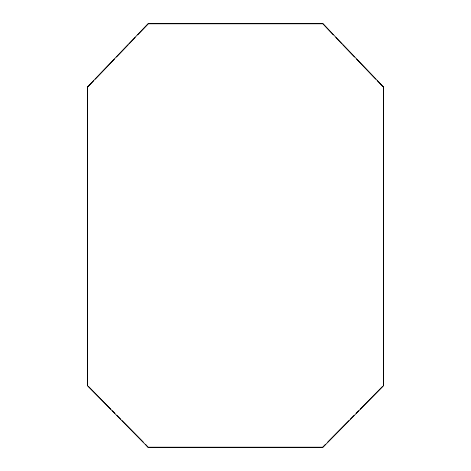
<?xml version="1.0" encoding="UTF-8"?>
<svg xmlns="http://www.w3.org/2000/svg" width="471" height="471" viewBox="0 0 471 471"><rect width="100%" height="100%" fill="white"/><g stroke="black" fill="none" stroke-linecap="round" stroke-linejoin="round"><path stroke-width="0.71" d="M87.618 385.873L87.63 86.852L148.241 23.55L322.759 23.55L383.37 86.852L383.382 385.873L322.759 447.45L148.241 447.45L87.618 385.873L87.63 86.852M383.382 385.873L383.37 86.852M148.241 447.45L145.757 444.612M333.285 34.848L322.759 23.55M87.671 87.047L93.741 80.718M95.254 79.14L114.465 59.105M116.484 56.997L128.112 44.869M129.125 43.815L135.189 37.486M137.715 34.848L148.33 23.78L322.67 23.78M148.33 447.22L322.67 447.22L325.243 444.612M327.81 442.004L348.887 420.621M350.43 419.055L354.033 415.398M356.088 413.314L358.661 410.706M360.197 409.14L382.305 386.709M88.695 386.709L110.803 409.14M112.339 410.706L114.912 413.314M116.967 415.398L120.57 419.055M122.113 420.621L143.19 442.004M335.811 37.486L341.875 43.815M342.888 44.869L354.516 56.997M356.535 59.105L375.746 79.14M377.259 80.718L383.329 87.047"/></g></svg>
